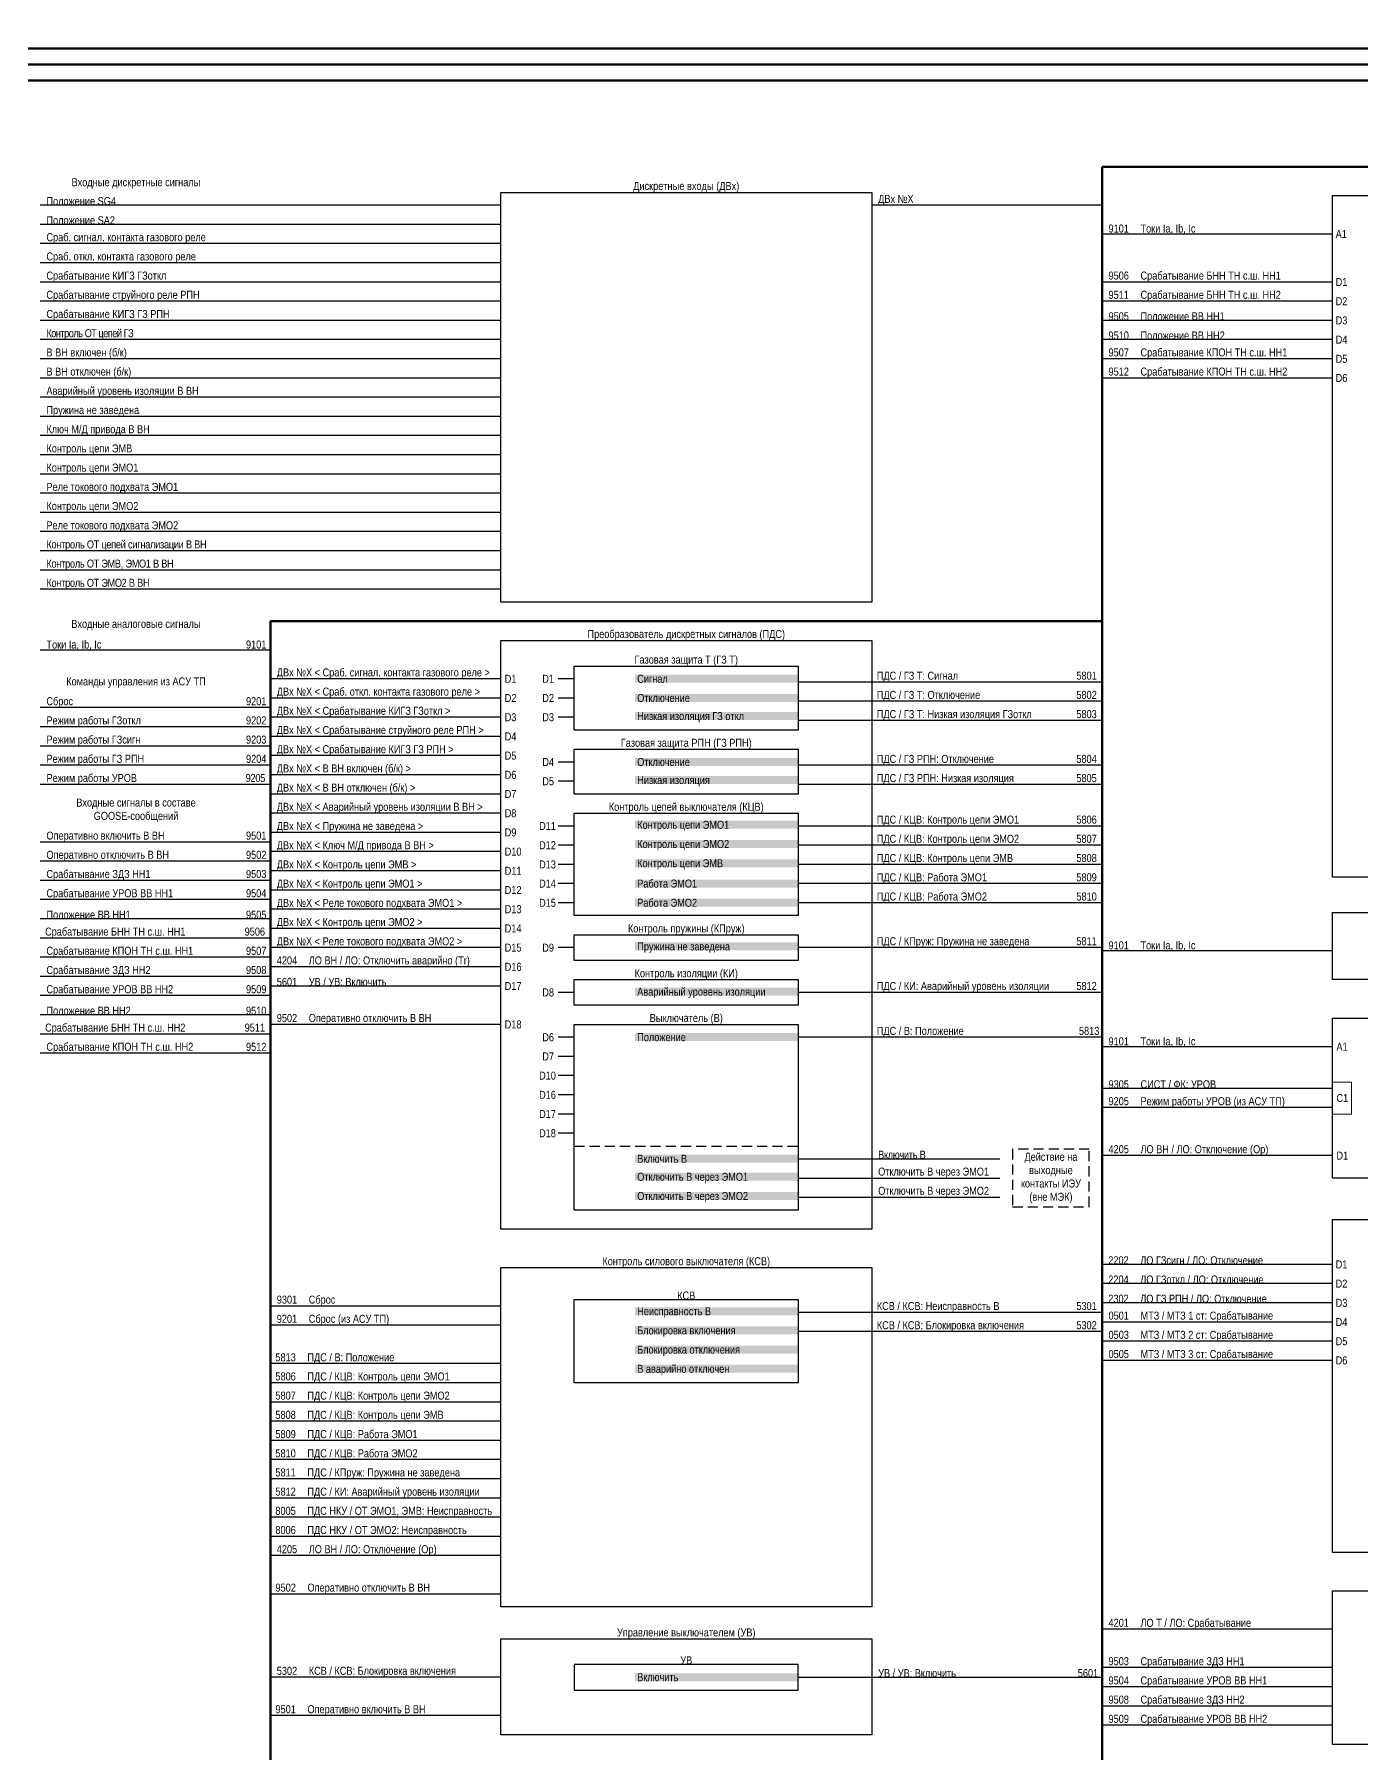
# Model space of a CAD drawing. Header units: millimetres. Extents: x 2179 to 12176, y -20554 to -12004.
# Drawn here: x 10874 to 11289, y -17471 to -16934 of the extents above; entities that cross this region are included whole.
import ezdxf
from ezdxf.enums import TextEntityAlignment as Align

# ---------------------------------------------------------------- set-up
doc = ezdxf.new("R2010")
doc.units = ezdxf.units.MM
doc.linetypes.add('HIDDEN2', pattern=[4.7625, 3.175, -1.5875])
for name, color, linetype, lineweight in [('GOOSE', 224, 'Continuous', 30), ('MMS', 190, 'Continuous', 30), ('Внутренняя шина', 4, 'Continuous', 70), ('Вход-Аналоги', 5, 'Continuous', 30), ('Дискретные входы', 134, 'Continuous', 30), ('Линии связи', 75, 'Continuous', 30), ('Основная', 7, 'Continuous', 30), ('Сигналы внутр.', 13, 'Continuous', 30), ('Тонкая', 7, 'Continuous', 13), ('Цепи внешние', 134, 'Continuous', 30)]:
    doc.layers.add(name, color=color, linetype=linetype, lineweight=lineweight)
doc.layers.add('Рамка внешняя', color=8, linetype='Continuous', lineweight=40, plot=False)
doc.styles.add('2.5_Gost_RD', font='ARIALN.TTF', dxfattribs={"height": 2.5})
doc.styles.add('Narrow', font='ARIALN.TTF')
doc.styles.add('Табл дан', font='ARIALN.TTF')

# ---------------------------------------------------------------- blocks, each defined once
blk = doc.blocks.new('*U15')
blk.add_lwpolyline([(0, 0), (1189, 0), (1189, 841), (0, 841)], close=True)
at = {"lineweight": 50}
blk.add_lwpolyline([(20, 836), (1184, 836), (1184, 5), (20, 5)], close=True, dxfattribs=at)
at = {"style": '2.5_Gost_RD', "flags": 8}
blk.add_attdef('ФОРМАТ', text='', height=2.5, dxfattribs=at).set_placement((1134, 4), align=Align.TOP_LEFT)

msp = doc.modelspace()

# ---------------------------------------------------------------- linework, layer by layer
at = {"layer": 'Внутренняя шина'}
for points in [[(11208, -16975), (11662, -16975)], [(11208, -17701), (11208, -16975)], [(10948, -17701), (10948, -17117)], [(10948, -17117), (11208, -17117)]]:
    msp.add_lwpolyline(points, dxfattribs=at)
at = {"layer": 'Линии связи', "ltscale": 0.5}
for points in [[(11020, -16987), (10876, -16987)], [(11208, -16987), (11136, -16987)], [(11020, -16993), (10876, -16993)], [(11280, -16996), (11208, -16996)], [(11020, -16999), (10876, -16999)], [(11020, -17005), (10876, -17005)], [(11020, -17011), (10876, -17011)], [(11020, -17017), (10876, -17017)], [(11020, -17023), (10876, -17023)], [(11020, -17029), (10876, -17029)], [(11020, -17035), (10876, -17035)], [(11020, -17041), (10876, -17041)], [(11020, -17047), (10876, -17047)], [(11020, -17053), (10876, -17053)], [(11020, -17059), (10876, -17059)], [(11020, -17065), (10876, -17065)], [(11020, -17071), (10876, -17071)], [(11020, -17077), (10876, -17077)], [(11020, -17083), (10876, -17083)], [(11020, -17089), (10876, -17089)], [(11020, -17095), (10876, -17095)], [(11020, -17101), (10876, -17101)], [(11020, -17107), (10876, -17107)], [(10948, -17126), (10876, -17126)], [(11020, -17135), (10948, -17135)], [(11020, -17141), (10948, -17141)], [(11020, -17147), (10948, -17147)], [(11020, -17153), (10948, -17153)], [(11020, -17159), (10948, -17159)], [(11020, -17165), (10948, -17165)], [(11020, -17171), (10948, -17171)], [(11020, -17177), (10948, -17177)], [(10948, -17186), (10876, -17186)], [(11020, -17183), (10948, -17183)], [(10948, -17192), (10876, -17192)], [(11020, -17189), (10948, -17189)], [(11020, -17195), (10948, -17195)], [(10948, -17198), (10876, -17198)], [(11020, -17201), (10948, -17201)], [(10948, -17204), (10876, -17204)], [(11020, -17207), (10948, -17207)], [(10948, -17210), (10876, -17210)], [(11020, -17213), (10948, -17213)], [(11020, -17219), (10948, -17219)], [(10948, -17228), (10876, -17228)], [(11020, -17225), (10948, -17225)], [(10948, -17234), (10876, -17234)], [(11020, -17231), (10948, -17231)], [(10948, -17240), (10876, -17240)], [(11020, -17243), (10948, -17243)], [(11280, -17284), (11208, -17284)], [(11020, -17349), (10948, -17349)], [(11020, -17355), (10948, -17355)], [(11020, -17361), (10948, -17361)], [(11020, -17367), (10948, -17367)], [(11020, -17373), (10948, -17373)], [(11020, -17379), (10948, -17379)], [(11020, -17385), (10948, -17385)], [(11020, -17391), (10948, -17391)], [(11020, -17409), (10948, -17409)], [(11020, -17421), (10948, -17421)], [(11280, -17444), (11208, -17444)], [(11280, -17450), (11208, -17450)], [(11280, -17456), (11208, -17456)], [(11280, -17462), (11208, -17462)]]:
    msp.add_lwpolyline(points, dxfattribs=at)
at = {"layer": 'Линии связи'}
for points in [[(11280, -17011), (11208, -17011)], [(11280, -17017), (11208, -17017)], [(11280, -17023), (11208, -17023)], [(11280, -17029), (11208, -17029)], [(11280, -17035), (11208, -17035)], [(11280, -17041), (11208, -17041)], [(11208, -17136), (11113, -17136)], [(11208, -17136), (11113, -17136)], [(11208, -17142), (11113, -17142)], [(11208, -17142), (11113, -17142)], [(10948, -17144), (10876, -17144)], [(11208, -17148), (11113, -17148)], [(11208, -17148), (11113, -17148)], [(10948, -17150), (10876, -17150)], [(10948, -17156), (10876, -17156)], [(10948, -17162), (10876, -17162)], [(11208, -17162), (11113, -17162)], [(11208, -17162), (11113, -17162)], [(10948, -17168), (10876, -17168)], [(11208, -17168), (11113, -17168)], [(11208, -17168), (11113, -17168)], [(11208, -17181), (11113, -17181)], [(11208, -17187), (11113, -17187)], [(11208, -17193), (11113, -17193)], [(11208, -17199), (11113, -17199)], [(11208, -17205), (11113, -17205)], [(10948, -17216), (10876, -17216)], [(10948, -17222), (10876, -17222)], [(11208, -17219), (11113, -17219)], [(11280, -17220), (11208, -17220)], [(11208, -17233), (11113, -17233)], [(10948, -17246), (10876, -17246)], [(11208, -17247), (11113, -17247)], [(11280, -17250), (11208, -17250)], [(10948, -17252), (10876, -17252)], [(11280, -17263), (11208, -17263)], [(11280, -17269), (11208, -17269)], [(11113, -17285), (11176, -17285)], [(11113, -17291), (11176, -17291)], [(11113, -17297), (11176, -17297)], [(11280, -17318), (11208, -17318)], [(11280, -17324), (11208, -17324)], [(11020, -17331), (10948, -17331)], [(11280, -17330), (11208, -17330)], [(11020, -17337), (10948, -17337)], [(11208, -17333), (11113, -17333)], [(11280, -17336), (11208, -17336)], [(11208, -17339), (11113, -17339)], [(11280, -17342), (11208, -17342)], [(11280, -17348), (11208, -17348)], [(11020, -17397), (10948, -17397)], [(11020, -17403), (10948, -17403)], [(11280, -17432), (11208, -17432)], [(11020, -17447), (10948, -17447)], [(11113, -17447), (11208, -17447)], [(11020, -17459), (10948, -17459)]]:
    msp.add_lwpolyline(points, dxfattribs=at)
at = {"layer": 'Основная', "linetype": 'HIDDEN2'}
msp.add_line((11043, -17281), (11113, -17281), dxfattribs=at)
at = {"layer": 'Основная'}
for points in [[(11020, -16983), (11136, -16983), (11136, -17111), (11020, -17111)], [(11280, -16984), (11396, -16984), (11396, -17197), (11280, -17197)], [(11020, -17123), (11136, -17123), (11136, -17307), (11020, -17307)], [(11043, -17131), (11113, -17131), (11113, -17151), (11043, -17151)], [(11043, -17157), (11113, -17157), (11113, -17171), (11043, -17171)], [(11043, -17177), (11113, -17177), (11113, -17209), (11043, -17209)], [(11280, -17208), (11396, -17208), (11396, -17229), (11280, -17229)], [(11043, -17215), (11113, -17215), (11113, -17223), (11043, -17223)], [(11043, -17229), (11113, -17229), (11113, -17237), (11043, -17237)], [(11043, -17243), (11113, -17243), (11113, -17301), (11043, -17301)], [(11280, -17241), (11396, -17241), (11396, -17291), (11280, -17291)], [(11280, -17304), (11396, -17304), (11396, -17408), (11280, -17408)], [(11020, -17319), (11136, -17319), (11136, -17425), (11020, -17425)], [(11043, -17329), (11113, -17329), (11113, -17355), (11043, -17355)], [(11280, -17420), (11396, -17420), (11396, -17468), (11280, -17468)], [(11020, -17435), (11136, -17435), (11136, -17465), (11020, -17465)], [(11113, -17443), (11043, -17443), (11043, -17451), (11113, -17451)]]:
    msp.add_lwpolyline(points, close=True, dxfattribs=at)
for points in [[(11043, -17135), (11038, -17135)], [(11043, -17141), (11038, -17141)], [(11043, -17147), (11038, -17147)], [(11043, -17161), (11038, -17161)], [(11043, -17167), (11038, -17167)], [(11043, -17181), (11038, -17181)], [(11043, -17187), (11038, -17187)], [(11043, -17193), (11038, -17193)], [(11043, -17199), (11038, -17199)], [(11043, -17205), (11038, -17205)], [(11043, -17219), (11038, -17219)], [(11043, -17233), (11038, -17233)], [(11043, -17247), (11038, -17247)], [(11043, -17253), (11038, -17253)], [(11043, -17259), (11038, -17259)], [(11043, -17265), (11038, -17265)], [(11043, -17271), (11038, -17271)], [(11043, -17277), (11038, -17277)]]:
    msp.add_lwpolyline(points, dxfattribs=at)
at = {"layer": 'Основная', "linetype": 'HIDDEN2'}
msp.add_lwpolyline([(11180, -17300), (11204, -17300), (11204, -17282), (11180, -17282)], close=True, dxfattribs=at)
at = {"layer": 'Тонкая'}
msp.add_lwpolyline([(11280, -17261), (11286, -17261), (11286, -17271), (11280, -17271)], close=True, dxfattribs=at)

# ---------------------------------------------------------------- block references
at = {"layer": 'Рамка внешняя'}
for p in [(10690, -16943), (10690, -17784)]:
    msp.add_blockref('*U15', p, dxfattribs=at)

# ---------------------------------------------------------------- texts
at = {"layer": 'GOOSE', "char_height": 2.5, "attachment_point": 7}
for s, insert, width, style in [('9506^IСрабатывание БНН ТН с.ш. НН1', (11210, -17011), 70, 'Narrow'), ('9511^IСрабатывание БНН ТН с.ш. НН2', (11210, -17017), 58, 'Narrow'), ('9505^IПоложение ВВ НН1', (11210, -17023), 48, 'Narrow'), ('9510^IПоложение ВВ НН2^I', (11210, -17029), 48, 'Narrow'), ('9507^IСрабатывание КПОН ТН с.ш. НН1', (11210, -17035), 58, 'Narrow'), ('9512^IСрабатывание КПОН ТН с.ш. НН2', (11210, -17041), 58, 'Narrow'), ('Срабатывание ЗДЗ НН1^I^I^I   9503', (10878, -17198), 70, 'Narrow'), ('Срабатывание УРОВ ВВ НН1^I^I^I   9504', (10878, -17204), 70, 'Narrow'), ('Положение ВВ НН1^I^I^I   ^I   9505', (10878, -17210), 70, 'Narrow'), ('Срабатывание БНН ТН с.ш. НН1^I^I   9506', (10877.57, -17216), 70.43, 'Табл дан'), ('Срабатывание КПОН ТН с.ш. НН1^I^I   9507', (10878, -17222), 70, 'Narrow'), ('Срабатывание ЗДЗ НН2^I^I^I   9508', (10878, -17228), 70, 'Narrow'), ('Срабатывание УРОВ ВВ НН2^I^I^I   9509', (10878, -17234), 70, 'Narrow'), ('Положение ВВ НН2^I^I^I   ^I   9510', (10878, -17240), 70, 'Narrow'), ('9502^IОперативно отключить В ВН', (10950, -17243), 48.0151, 'Narrow'), ('Срабатывание БНН ТН с.ш. НН2^I^I   9511', (10877.57, -17246), 70.43, 'Табл дан'), ('Срабатывание КПОН ТН с.ш. НН2^I^I   9512', (10878, -17252), 70, 'Narrow'), ('\\A1;  9502{\\A0;^I  Оперативно отключить В ВН}^I^I ', (10948, -17421), 70, 'Narrow'), ('9503^IСрабатывание ЗДЗ НН1^I^I^I   ', (11210, -17444), 70, 'Narrow'), ('9504^IСрабатывание УРОВ ВВ НН1^I^I^I   ', (11210, -17450), 70, 'Narrow'), ('9508^IСрабатывание ЗДЗ НН2^I^I^I  ', (11210, -17456), 70, 'Narrow'), ('\\A1;  9501{\\A0;^I  Оперативно включить В ВН}^I^I ', (10948, -17459), 70, 'Narrow'), ('9509^IСрабатывание УРОВ ВВ НН2^I^I^I  ', (11210, -17462), 70, 'Narrow')]:
    msp.add_mtext(s, dxfattribs=dict(at, insert=insert, width=width, style=style))
at = {"layer": 'GOOSE', "ltscale": 0.5, "char_height": 2.5, "width": 70, "attachment_point": 7, "style": 'Narrow'}
for s, insert in [('Оперативно включить В ВН^I^I   ^I   9501^I', (10878, -17186)), ('Оперативно отключить В ВН^I^I   ^I   9502^I', (10878, -17192))]:
    msp.add_mtext(s, dxfattribs=dict(at, insert=insert))
at = {"layer": 'MMS', "char_height": 2.5, "attachment_point": 7, "style": 'Narrow'}
for s, insert, width in [('Сброс^I^I^I   ^I   ^I^I   9201^I', (10878, -17144), 70), ('Режим работы ГЗоткл^I^I^I   ^I   9202^I', (10878, -17150), 70), ('Режим работы ГЗсигн^I^I^I   ^I   9203^I', (10878, -17156), 70), ('Режим работы ГЗ РПН^I^I   ^I   9204^I', (10878, -17162), 70), ('Режим работы УРОВ{\\T0.95;^I^I^I^I   9205^I}', (10878, -17168), 70), ('9305^IСИСТ / ФК: УРОВ', (11210, -17263), 48), ('9205^IРежим работы УРОВ (из АСУ ТП)', (11210, -17269), 70), ('9301^IСброс', (10950, -17331), 58), ('9201^IСброс (из АСУ ТП)', (10950, -17337), 58)]:
    msp.add_mtext(s, dxfattribs=dict(at, insert=insert, width=width))
at = {"layer": 'Вход-Аналоги', "char_height": 2.5, "attachment_point": 7, "style": 'Narrow'}
for s, insert, width in [('9101^IТоки Ia, Ib, Ic', (11210, -16996), 48), ('Токи Ia, Ib, Ic^I^I^I^I   ^I   9101^I', (10878, -17126), 70), ('9101^IТоки Ia, Ib, Ic', (11210, -17220), 70), ('9101^IТоки Ia, Ib, Ic', (11210, -17250), 48)]:
    msp.add_mtext(s, dxfattribs=dict(at, insert=insert, width=width))
at = {"layer": 'Дискретные входы', "ltscale": 0.5, "char_height": 2.5, "width": 70, "attachment_point": 7, "style": 'Narrow'}
for s, insert in [('Положение SG4', (10878, -16987)), ('\\A1;Положение SA2', (10878, -16993)), ('\\A1;Сраб. сигнал. контакта газового реле', (10878, -16999)), ('Сраб. откл. контакта газового реле', (10878, -17005)), ('Срабатывание КИГЗ ГЗоткл', (10878, -17011)), ('Срабатывание струйного реле РПН', (10878, -17017)), ('Срабатывание КИГЗ ГЗ РПН', (10878, -17023)), ('{\\T0.9;Контроль ОТ цепей ГЗ}', (10878, -17029)), ('В ВН включен (б/к)', (10878, -17035)), ('В ВН отключен (б/к)', (10878, -17041)), ('\\pt10;Аварийный уровень изоляции В ВН', (10878, -17047)), ('\\pt10;Пружина не заведена', (10878, -17053)), ('\\pt10;Ключ М/Д привода В ВН', (10878, -17059)), ('Контроль цепи ЭМВ', (10878, -17065)), ('Контроль цепи ЭМО1', (10878, -17071)), ('Реле токового подхвата ЭМО1', (10878, -17077)), ('Контроль цепи ЭМО2', (10878, -17083)), ('Реле токового подхвата ЭМО2', (10878, -17089)), ('\\A1;{\\T0.95;Контроль ОТ цепей сигнализации В ВН}', (10878, -17095)), ('\\A1;{\\T0.95;Контроль ОТ ЭМВ, ЭМО1 В ВН}', (10878, -17101)), ('\\A1;{\\T0.95;Контроль ОТ ЭМО2 В ВН}', (10878, -17107))]:
    msp.add_mtext(s, dxfattribs=dict(at, insert=insert))
at = {"layer": 'Основная', "style": 'Табл дан'}
for s, p in [('A1', (11281, -16996)), ('D1', (11281, -17011)), ('D2', (11281, -17017)), ('D3', (11281, -17023)), ('D4', (11281, -17029)), ('D5', (11281, -17035)), ('D6', (11281, -17041)), ('D1', (11021.25, -17135)), ('D1', (11033, -17135)), ('D2', (11021.25, -17141)), ('D2', (11033, -17141)), ('D3', (11021.25, -17147)), ('D3', (11033, -17147)), ('D4', (11021.25, -17153)), ('D5', (11021.25, -17159)), ('D4', (11033, -17161)), ('D6', (11021.25, -17165)), ('D7', (11021.25, -17171)), ('D5', (11033, -17167)), ('D8', (11021.25, -17177)), ('D11', (11032, -17181)), ('D9', (11021.25, -17183)), ('D12', (11032, -17187)), ('D10', (11021.25, -17189)), ('D13', (11032, -17193)), ('D11', (11021.25, -17195)), ('D12', (11021.25, -17201)), ('D14', (11032, -17199)), ('D13', (11021.25, -17207)), ('D15', (11032, -17205)), ('D14', (11021.25, -17213)), ('D15', (11021.25, -17219)), ('D9', (11033, -17219)), ('D16', (11021.25, -17225)), ('D17', (11021.25, -17231)), ('D8', (11033, -17233)), ('D18', (11021.25, -17243)), ('D6', (11033, -17247)), ('A1', (11281.25, -17250)), ('D7', (11033, -17253)), ('D10', (11032, -17259)), ('D16', (11032, -17265)), ('C1', (11281.25, -17266)), ('D17', (11032, -17271)), ('D18', (11032, -17277)), ('D1', (11281.25, -17284)), ('D1', (11281, -17318)), ('D2', (11281, -17324)), ('D3', (11281, -17330)), ('D4', (11281, -17336)), ('D5', (11281, -17342)), ('D6', (11281, -17348))]:
    msp.add_text(s, height=2.5, dxfattribs=at).set_placement(p, align=Align.MIDDLE_LEFT)
at = {"layer": 'Основная', "char_height": 2.5, "style": 'Narrow'}
for s, insert, width, attachment_point in [('\\pt55;Входные дискретные сигналы', (10906, -16981.81), 60, 8), ('Дискретные входы (ДВх)', (11078, -16983), 116, 8), ('\\pt55;Входные аналоговые сигналы', (10906, -17119.81), 60, 8), ('Преобразователь дискретных сигналов (ПДС)', (11078, -17123), 116, 8), ('\\A1;Газовая защита Т (ГЗ Т)', (11078, -17131), 70, 8), ('\\pt55;Команды управления из АСУ ТП', (10906, -17137.81), 60, 8), ('\\A1;Газовая защита РПН (ГЗ РПН)', (11078, -17157), 70, 8), ('\\pt55;Входные сигналы в составе GOOSE-сообщений', (10906, -17179.81), 60, 8), ('\\A1;Контроль цепей выключателя (КЦВ)', (11078, -17177), 70, 8), ('\\A1;Контроль пружины (КПруж)', (11078, -17215), 70, 8), ('\\A1;Контроль изоляции (КИ)', (11078, -17229), 70, 8), ('\\A1;Выключатель (В)', (11078, -17243), 70, 8), ('Действие на выходные контакты ИЭУ (вне МЭК)', (11192, -17291), 24, 5), ('\\A1;Контроль силового выключателя (КСВ)', (11078, -17319), 116, 8), ('КСВ', (11078, -17329), 70, 8), ('Управление выключателем (УВ)', (11078, -17435), 116, 8), ('\\A1;УВ', (11078, -17443), 70, 8)]:
    msp.add_mtext(s, dxfattribs=dict(at, insert=insert, width=width, attachment_point=attachment_point))
at = {"layer": 'Основная', "char_height": 2.5, "width": 51, "attachment_point": 4, "style": 'Narrow', "bg_fill": 1, "box_fill_scale": 1, "bg_fill_color": 9, "bg_fill_transparency": 0}
for s, insert in [('\\pl0.67568;Сигнал', (11062, -17135)), ('\\pl0.67568;Отключение', (11062, -17141)), ('\\pl0.67568;Низкая изоляция ГЗ откл', (11062, -17147)), ('\\pl0.67568;Отключение', (11062, -17161)), ('\\pl0.67568;Низкая изоляция', (11062, -17167)), ('\\pl0.67568;Контроль цепи ЭМО1', (11062, -17181)), ('\\pl0.67568;Контроль цепи ЭМО2', (11062, -17187)), ('\\pl0.67568;Контроль цепи ЭМВ', (11062, -17193)), ('\\pl0.67568;Работа ЭМО1', (11062, -17199)), ('\\pl0.67568;Работа ЭМО2', (11062, -17205)), ('\\pl0.67568;Пружина не заведена', (11062, -17219)), ('\\pl0.67568;Аварийный уровень изоляции', (11062, -17233.15)), ('\\pl0.67568;Положение', (11062, -17247)), ('\\pl0.67568;Включить В', (11062, -17285)), ('\\pl0.67568;Отключить В через ЭМО1', (11062, -17291)), ('\\pl0.67568;Отключить В через ЭМО2', (11062, -17297)), ('\\pl0.67568;Неисправность В', (11062, -17333)), ('\\pl0.67568;Блокировка включения', (11062, -17339)), ('\\pl0.67568;Блокировка отключения', (11062, -17345)), ('\\pl0.67568;В аварийно отключен', (11062, -17351)), ('\\pl0.67568;Включить', (11062, -17447))]:
    msp.add_mtext(s, dxfattribs=dict(at, insert=insert))
at = {"layer": 'Сигналы внутр.', "char_height": 2.5, "attachment_point": 7}
for s, insert, width, style in [('ДВх №X', (11138, -16987), 58, 'Narrow'), ('ПДС / ГЗ Т: Сигнал^I^I   ^I^I   5801^I', (11137.57, -17136), 70.43, 'Табл дан'), ('ПДС / ГЗ Т: Отключение^I ^I^I   5802^I', (11137.57, -17142), 70.43, 'Табл дан'), ('\\pt50,60;ПДС / ГЗ Т: Низкая изоляция ГЗоткл^I^I   5803', (11137.57, -17148), 70.43, 'Табл дан'), ('ПДС / ГЗ РПН: Отключение^I ^I^I   5804^I', (11137.57, -17162), 70.43, 'Табл дан'), ('\\pt50,60;ПДС / ГЗ РПН: Низкая изоляция^I   ^I   5805', (11137.57, -17168), 70.43, 'Табл дан'), ('ПДС / КЦВ: Контроль цепи ЭМО1^I^I   5806', (11137.57, -17181), 70.43, 'Табл дан'), ('ПДС / КЦВ: Контроль цепи ЭМО2^I^I   5807', (11137.57, -17187), 70.43, 'Табл дан'), ('ПДС / КЦВ: Контроль цепи ЭМВ^I^I   5808', (11137.57, -17193), 70.43, 'Табл дан'), ('ПДС / КЦВ: Работа ЭМО1^I^I^I   5809', (11137.57, -17199), 70.43, 'Табл дан'), ('ПДС / КЦВ: Работа ЭМО2^I^I^I   5810', (11137.57, -17205), 70.43, 'Табл дан'), ('ПДС / КПруж: Пружина не заведена^I   ^I   5811', (11137.57, -17219), 70.43, 'Табл дан'), ('5601^IУВ / УВ: Включить', (10950, -17231), 48.0151, 'Narrow'), ('ПДС / КИ: Аварийный уровень изоляции^I   5812', (11137.57, -17233), 70.43, 'Табл дан'), ('ПДС / В: Положение^I  ^I^I^I    5813', (11137.57, -17247), 70.43, 'Табл дан'), ('2202^IЛО ГЗсигн / ЛО: Отключение', (11209.93, -17318), 70.0735, 'Narrow'), ('2204^IЛО ГЗоткл / ЛО: Отключение', (11209.93, -17324), 70.0735, 'Narrow'), ('КСВ / КСВ: Неисправность В^I^I   ^I   5301', (11137.57, -17333), 71.43, 'Табл дан'), ('2302^IЛО ГЗ РПН / ЛО: Отключение', (11209.93, -17330), 70.0735, 'Narrow'), ('КСВ / КСВ: Блокировка включения^I^I   5302', (11137.57, -17339), 71.43, 'Табл дан'), ('0501^IМТЗ / {\\A1;МТЗ 1 ст: Срабатывание}', (11210, -17336), 70, 'Табл дан'), ('0503^IМТЗ / {\\A1;МТЗ 2 ст: Срабатывание}', (11210, -17342), 70, 'Табл дан'), ('5813^IПДС / В: Положение^I', (10949.57, -17349), 70.43, 'Табл дан'), ('0505^IМТЗ / {\\A1;МТЗ 3 ст: Срабатывание}', (11210, -17348), 70, 'Табл дан'), ('5806^IПДС / КЦВ: Контроль цепи ЭМО1', (10949.57, -17355), 70.43, 'Табл дан'), ('5807^IПДС / КЦВ: Контроль цепи ЭМО2', (10949.57, -17361), 70.43, 'Табл дан'), ('5808^IПДС / КЦВ: Контроль цепи ЭМВ', (10949.57, -17367), 70.43, 'Табл дан'), ('5809^IПДС / КЦВ: Работа ЭМО1', (10949.57, -17373), 70.43, 'Табл дан'), ('5810^IПДС / КЦВ: Работа ЭМО2 ', (10949.57, -17379), 70.43, 'Табл дан'), ('5811^IПДС / КПруж: Пружина не заведена', (10949.57, -17385), 70.43, 'Табл дан'), ('5812^IПДС / КИ: Аварийный уровень изоляции', (10949.57, -17391), 70.43, 'Табл дан'), ('\\A1;8005{\\A0;\\T0.95;^I\\T1;ПДС НКУ / ОТ ЭМО1, ЭМВ: Неисправность}', (10949.57, -17397), 70.43, 'Табл дан'), ('\\A1;8006{\\A0;^IПДС НКУ / ОТ ЭМО2: Неисправность}^I   ', (10949.57, -17403), 70.43, 'Табл дан'), ('4201^IЛО Т / ЛО: Срабатывание^I^I   ^I   ', (11210, -17432), 70, 'Табл дан'), ('5302^IКСВ / КСВ: Блокировка включения', (10950, -17447), 70, 'Narrow'), ('УВ / УВ: Включить^I^I^I   ^I   5601^I', (11138, -17447), 70, 'Табл дан')]:
    msp.add_mtext(s, dxfattribs=dict(at, insert=insert, width=width, style=style))
at = {"layer": 'Сигналы внутр.', "ltscale": 0.5, "char_height": 2.5, "attachment_point": 7, "style": 'Narrow'}
for s, insert, width in [('ДВх №X < {\\A1;Сраб. сигнал. контакта газового реле >   ^I   }', (10950, -17135), 70), ('ДВх №X < Сраб. откл. контакта газового реле >', (10950, -17141), 70), ('ДВх №X < Срабатывание КИГЗ ГЗоткл > ^I   ', (10950, -17147), 70), ('ДВх №X < Срабатывание струйного реле РПН >^I', (10950, -17153), 70), ('ДВх №X < Срабатывание КИГЗ ГЗ РПН >^I', (10950, -17159), 70), ('ДВх №X < В ВН включен (б/к) >', (10950, -17165), 58), ('ДВх №X < В ВН отключен (б/к) >', (10950, -17171), 58), ('\\pt10;ДВх №X < Аварийный уровень изоляции В ВН >', (10950, -17177), 70), ('\\pt10;ДВх №X < Пружина не заведена >', (10950, -17183), 58), ('ДВх №X < Ключ М/Д привода В ВН >', (10950, -17189), 58), ('ДВх №X < Контроль цепи ЭМВ >', (10950, -17195), 58), ('ДВх №X < Контроль цепи ЭМО1 >', (10950, -17201), 58), ('ДВх №X < Реле токового подхвата ЭМО1 >', (10950, -17207), 58), ('ДВх №X < Контроль цепи ЭМО2 >', (10950, -17213), 58), ('ДВх №X < Реле токового подхвата ЭМО2 >', (10950, -17219), 58), ('\\A1;4204^I{\\A0;ЛО ВН / ЛО: Отключить аварийно (Tr)}', (10950, -17225), 70), ('4205^IЛО ВН / ЛО: Отключение (Op)^I', (11210, -17284), 58), ('4205^IЛО ВН / ЛО: Отключение (Op)^I', (10950, -17409), 58)]:
    msp.add_mtext(s, dxfattribs=dict(at, insert=insert, width=width))
at = {"layer": 'Цепи внешние', "char_height": 2.5, "width": 70, "attachment_point": 7, "style": 'Табл дан'}
for s, insert in [('\\A1;{\\T0.95;Включить В}', (11138, -17285)), ('Отключить В через ЭМО1', (11138, -17291)), ('Отключить В через ЭМО2', (11138, -17297))]:
    msp.add_mtext(s, dxfattribs=dict(at, insert=insert))

doc.saveas('drawing.dxf')
